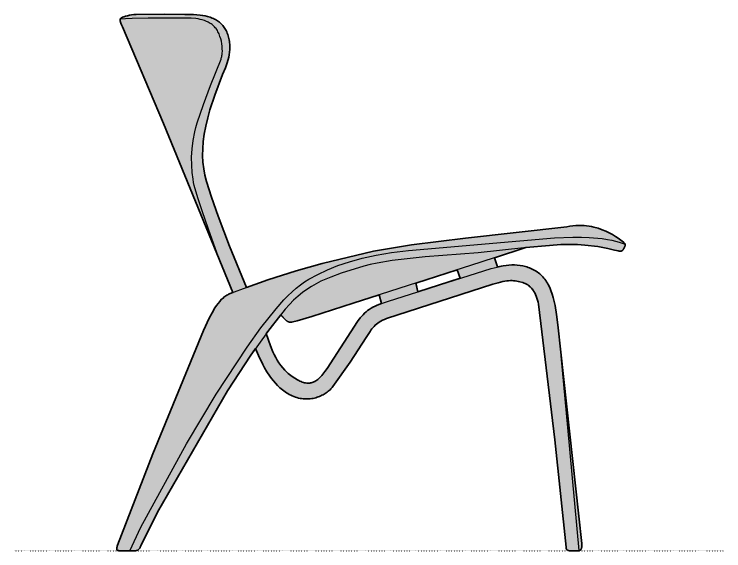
# Model space of a CAD drawing. Header units: millimetres. Extents: x 0 to 2157, y -1317 to 662.
# Drawn here: x 1283 to 2157, y 0 to 662 of the extents above; entities that cross this region are included whole.
import ezdxf

# ---------------------------------------------------------------- set-up
doc = ezdxf.new("R2010")
doc.units = ezdxf.units.MM
doc.linetypes.add('Dots', pattern=[1, 0, -1])
doc.layers.add('Blocks', color=7, linetype='Continuous')
doc.layers.add('Blocks$Fill', color=7, linetype='Continuous', true_color=0xffffff)
for name, color, linetype, lineweight, true_color in [('Blocks$Inner', 7, 'Continuous', 25, 0x007f00), ('Blocks$Outline', 7, 'Continuous', 35, 0xff3f3f), ('Groud', 7, 'Dots', 25, 0x243775)]:
    doc.layers.add(name, color=color, linetype=linetype, lineweight=lineweight, true_color=true_color)

# ---------------------------------------------------------------- blocks, each defined once
blk = doc.blocks.new('PK0 A Side')
at = {"layer": 'Blocks$Fill', "extrusion": (8.73914e-08, 8.75166e-08, -1)}
h = blk.add_hatch(color=256, dxfattribs=at)
h.paths.add_polyline_path([(508.6, 318.61), (644.89, 646.34), (646, 648.77), (646.83, 650.81), (647.15, 651.71), (647.39, 652.52), (647.57, 653.26), (647.63, 653.6), (647.67, 653.93), (647.7, 654.24), (647.71, 654.53), (647.7, 654.81), (647.69, 654.94), (647.67, 655.07), (647.65, 655.2), (647.62, 655.32), (647.59, 655.44), (647.56, 655.56), (647.52, 655.67), (647.48, 655.78), (647.43, 655.89), (647.38, 655.99), (647.32, 656.09), (647.26, 656.19), (647.19, 656.28), (647.12, 656.38), (647.04, 656.47), (646.96, 656.55), (646.88, 656.64), (646.79, 656.72), (646.69, 656.8), (646.6, 656.88), (646.38, 657.03), (646.15, 657.17), (645.9, 657.3), (644.64, 657.88), (642.96, 658.53), (640.95, 659.22), (638.65, 659.89), (636.15, 660.5), (633.51, 660.99), (630.8, 661.33), (629.44, 661.42), (628.09, 661.45), (567.87, 661.57), (557.31, 661.22), (549.22, 660.63), (546, 660.2), (542.87, 659.63), (539.83, 658.9), (536.91, 658.02), (534.1, 656.97), (532.75, 656.38), (531.42, 655.74), (530.13, 655.06), (528.88, 654.33), (527.66, 653.55), (526.48, 652.72), (525.34, 651.84), (524.23, 650.91), (523.17, 649.92), (522.15, 648.88), (521.17, 647.79), (520.24, 646.64), (519.35, 645.43), (518.51, 644.16), (517.71, 642.83), (516.97, 641.44), (516.27, 639.99), (515.63, 638.48), (515.04, 636.9), (514.5, 635.25), (514.01, 633.54), (513.58, 631.76), (513.22, 629.96), (512.92, 628.19), (512.7, 626.43), (512.54, 624.7), (512.4, 621.32), (512.48, 618.04), (512.75, 614.86), (513.2, 611.78), (513.79, 608.81), (514.49, 605.95), (516.16, 600.57), (517.99, 595.66), (530.91, 561.94), (536.96, 543.66), (539.75, 533.81), (542.16, 523.75), (544.02, 513.94), (545.25, 504.64), (545.9, 495.79), (545.99, 487.3), (545.55, 479.11), (544.6, 471.13), (543.18, 463.29), (541.32, 455.52), (535.22, 436.05), (526.83, 412.5), (512.86, 375.69), (492.11, 324.87), (430.89, 345.36), (398.63, 354.48), (335.42, 369.47), (288.62, 377.35), (222.21, 385.43), (97.17, 399.63), (93.41, 400.32), (89.75, 400.81), (86.17, 401.12), (82.69, 401.25), (79.31, 401.23), (76.02, 401.05), (72.83, 400.75), (69.75, 400.32), (66.77, 399.79), (63.91, 399.16), (58.5, 397.66), (53.56, 395.95), (49.1, 394.11), (44.97, 392.12), (41.04, 389.96), (37.41, 387.73), (34.15, 385.56), (29.07, 381.8), (27.41, 380.43), (26.84, 379.93), (26.45, 379.56), (26.17, 379.28), (25.92, 379), (25.81, 378.87), (25.71, 378.73), (25.62, 378.6), (25.53, 378.46), (25.46, 378.32), (25.39, 378.18), (25.34, 378.04), (25.32, 377.97), (25.29, 377.89), (25.27, 377.82), (25.26, 377.74), (25.23, 377.58), (25.22, 377.42), (25.22, 377.25), (25.22, 377.07), (25.24, 376.88), (25.27, 376.68), (25.32, 376.48), (25.37, 376.26), (25.44, 376.03), (25.61, 375.53), (25.83, 374.98), (26.1, 374.37), (26.82, 372.93), (27.23, 372.19), (27.43, 371.85), (27.64, 371.55), (27.85, 371.26), (28.06, 371), (28.28, 370.76), (28.5, 370.54), (28.62, 370.44), (28.73, 370.35), (28.85, 370.26), (28.97, 370.18), (29.09, 370.1), (29.22, 370.03), (29.35, 369.96), (29.48, 369.9), (29.61, 369.84), (29.75, 369.78), (29.89, 369.74), (30.03, 369.69), (30.18, 369.66), (30.33, 369.62), (30.64, 369.57), (30.96, 369.54), (31.31, 369.52), (31.67, 369.52), (32.06, 369.54), (32.89, 369.62), (33.81, 369.77), (35.97, 370.24), (38.6, 370.91), (46.79, 372.85), (59.21, 375.16), (75.04, 377.09), (83.99, 377.68), (93.48, 377.9), (104.75, 377.55), (118.51, 376.62), (147.77, 373.86), (186.55, 361.18), (182.52, 350.04), (175.73, 351.37), (172.15, 351.89), (168.61, 352.25), (165.11, 352.45), (161.64, 352.48), (158.22, 352.31), (154.82, 351.94), (151.47, 351.36), (148.14, 350.54), (146.48, 350.05), (144.84, 349.49), (143.2, 348.87), (141.57, 348.18), (139.94, 347.43), (138.32, 346.6), (136.71, 345.71), (135.1, 344.74), (133.53, 343.71), (132.02, 342.63), (130.57, 341.48), (129.19, 340.27), (127.87, 339.01), (126.61, 337.68), (125.4, 336.29), (124.24, 334.83), (123.14, 333.31), (122.09, 331.73), (121.09, 330.08), (120.14, 328.37), (118.37, 324.74), (116.77, 320.83), (115.33, 316.64), (114.02, 312.16), (112.85, 307.38), (111.79, 302.3), (109.94, 291.21), (108.39, 278.82), (78.76, 7.98), (78.68, 7), (78.67, 6.07), (78.69, 5.63), (78.72, 5.21), (78.77, 4.8), (78.83, 4.4), (78.91, 4.02), (78.99, 3.66), (79.09, 3.31), (79.21, 2.98), (79.33, 2.67), (79.47, 2.37), (79.62, 2.09), (79.78, 1.83), (79.95, 1.58), (80.13, 1.35), (80.32, 1.14), (80.41, 1.04), (80.51, 0.94), (80.62, 0.85), (80.72, 0.77), (80.83, 0.69), (80.94, 0.61), (81.05, 0.54), (81.17, 0.47), (81.28, 0.4), (81.4, 0.34), (81.52, 0.29), (81.64, 0.24), (81.76, 0.2), (81.89, 0.15), (82.01, 0.12), (82.14, 0.09), (82.27, 0.06), (82.4, 0.04), (82.54, 0.02), (82.67, 0.01), (82.81, 0), (82.95, 0), (92.52, 0), (93.34, 0.02), (94.09, 0.08), (94.43, 0.13), (94.76, 0.19), (95.07, 0.25), (95.36, 0.33), (95.63, 0.42), (95.89, 0.51), (96.13, 0.61), (96.35, 0.73), (96.56, 0.85), (96.76, 0.98), (96.94, 1.12), (97.1, 1.27), (97.26, 1.42), (97.33, 1.5), (97.4, 1.58), (97.52, 1.75), (97.64, 1.93), (97.74, 2.12), (97.83, 2.31), (97.91, 2.51), (97.99, 2.72), (98.05, 2.93), (98.1, 3.15), (98.14, 3.38), (98.17, 3.61), (98.22, 4.1), (98.23, 4.6), (112.06, 136.83), (132.15, 304.04), (132.68, 306.71), (133.3, 309.23), (134.02, 311.63), (134.83, 313.89), (135.74, 316.02), (136.73, 318.01), (137.81, 319.88), (138.39, 320.76), (138.99, 321.61), (139.61, 322.43), (140.25, 323.21), (140.91, 323.96), (141.6, 324.68), (142.31, 325.36), (143.03, 326.02), (143.78, 326.64), (144.56, 327.22), (145.35, 327.78), (146.16, 328.3), (147, 328.79), (147.86, 329.24), (148.73, 329.67), (149.63, 330.06), (150.55, 330.42), (151.49, 330.75), (155.22, 331.85), (157.07, 332.29), (158.93, 332.66), (160.81, 332.93), (162.74, 333.11), (164.73, 333.2), (166.8, 333.18), (168.96, 333.06), (171.24, 332.82), (173.66, 332.47), (176.22, 331.99), (181.87, 330.63), (188.32, 328.72), (319.44, 286.53), (321.95, 285.41), (324.26, 284.28), (326.38, 283.11), (328.32, 281.91), (330.11, 280.67), (331.76, 279.39), (333.3, 278.06), (334.72, 276.67), (336.06, 275.23), (337.33, 273.71), (338.55, 272.13), (339.74, 270.47), (344.48, 262.95), (364.23, 232.68), (385.36, 202.54), (386.18, 201.53), (387.07, 200.53), (388.02, 199.54), (389.03, 198.56), (390.09, 197.61), (391.2, 196.68), (392.38, 195.77), (393.6, 194.89), (394.87, 194.05), (396.19, 193.23), (397.55, 192.46), (398.96, 191.73), (400.41, 191.04), (401.9, 190.39), (403.43, 189.8), (404.99, 189.26), (406.59, 188.77), (408.23, 188.35), (409.9, 187.98), (411.59, 187.68), (413.31, 187.45), (415.06, 187.28), (416.84, 187.19), (418.64, 187.18), (420.45, 187.25), (422.29, 187.4), (424.14, 187.63), (426.01, 187.96), (427.9, 188.37), (429.79, 188.88), (431.69, 189.49), (433.61, 190.2), (435.5, 191), (437.36, 191.88), (439.17, 192.83), (440.94, 193.86), (442.67, 194.94), (444.36, 196.09), (447.6, 198.53), (450.66, 201.15), (453.55, 203.9), (456.25, 206.74), (458.77, 209.63), (461.1, 212.52), (463.24, 215.39), (466.94, 220.86), (469.84, 225.71), (471.92, 229.61), (477.22, 240.83), (480.88, 249.49), (486.74, 241.3), (515.38, 197.37), (601.55, 47.64), (622.17, 6.2), (622.48, 5.4), (622.81, 4.67), (623.15, 3.98), (623.51, 3.36), (623.88, 2.79), (624.07, 2.53), (624.27, 2.28), (624.48, 2.04), (624.69, 1.82), (624.91, 1.61), (625.14, 1.42), (625.37, 1.23), (625.61, 1.06), (625.86, 0.9), (626.11, 0.76), (626.37, 0.62), (626.65, 0.5), (626.93, 0.4), (627.22, 0.3), (627.52, 0.21), (627.83, 0.14), (628.14, 0.08), (628.47, 0.03), (628.81, -0.01), (629.17, -0.04), (629.9, -0.06), (648.32, 0.12), (648.89, 0.13), (649.42, 0.16), (649.67, 0.18), (649.91, 0.22), (650.13, 0.26), (650.35, 0.31), (650.55, 0.37), (650.65, 0.4), (650.74, 0.44), (650.83, 0.48), (650.92, 0.53), (651, 0.58), (651.08, 0.63), (651.16, 0.68), (651.23, 0.74), (651.3, 0.81), (651.37, 0.87), (651.43, 0.94), (651.48, 1.02), (651.54, 1.1), (651.59, 1.18), (651.63, 1.27), (651.67, 1.36), (651.71, 1.46), (651.74, 1.57), (651.77, 1.67), (651.8, 1.79), (651.82, 1.91), (651.83, 2.03), (651.84, 2.16), (651.85, 2.29), (651.85, 2.58), (651.83, 2.89), (651.79, 3.23), (651.73, 3.59), (651.65, 3.98), (651.43, 4.85), (651.11, 5.83), (650.71, 6.94), (607.45, 119.65), (545.03, 271.77), (537.97, 286.71), (534.43, 293.45), (530.79, 299.58), (528.91, 302.39), (526.98, 305.02), (525, 307.46), (522.95, 309.69), (521.89, 310.72), (520.82, 311.7), (519.73, 312.63), (518.61, 313.49), (517.48, 314.3), (516.31, 315.04), (515.13, 315.72), (513.92, 316.34)], flags=0)
h.paths.add_polyline_path([(228.46, 336.01), (232.5, 346.39), (283.17, 330.23), (280.85, 319.38)], flags=0)
h.paths.add_polyline_path([(328.53, 315.75), (429.45, 283.68), (434.81, 282.24), (436.37, 281.86), (436.85, 281.76), (437.01, 281.74), (437.07, 281.73), (437.76, 281.75), (438.1, 281.78), (438.45, 281.82), (438.81, 281.87), (439.17, 281.95), (439.55, 282.05), (439.92, 282.17), (440.31, 282.31), (440.69, 282.47), (441.08, 282.67), (441.47, 282.89), (441.85, 283.15), (442.24, 283.44), (442.63, 283.76), (443.01, 284.12), (449.81, 290.92), (465.76, 270.62), (467.76, 267.82), (462.39, 252.83), (459.36, 245.52), (457.71, 241.97), (455.94, 238.49), (454.04, 235.1), (451.99, 231.82), (449.77, 228.64), (447.37, 225.6), (444.78, 222.69), (441.97, 219.92), (440.48, 218.6), (438.92, 217.32), (437.31, 216.07), (435.64, 214.88), (432.3, 212.69), (429.13, 210.83), (427.6, 210.02), (426.1, 209.3), (424.64, 208.67), (423.21, 208.12), (421.8, 207.66), (420.42, 207.3), (419.07, 207.02), (417.74, 206.84), (417.08, 206.79), (416.42, 206.76), (415.78, 206.75), (415.13, 206.77), (414.49, 206.81), (413.85, 206.87), (413.22, 206.96), (412.59, 207.08), (411.96, 207.22), (411.34, 207.38), (410.72, 207.57), (410.1, 207.79), (409.48, 208.03), (408.87, 208.3), (408.26, 208.59), (407.65, 208.91), (406.43, 209.63), (405.21, 210.45), (403.99, 211.38), (402.77, 212.42), (401.55, 213.57), (400.32, 214.84), (399.09, 216.21), (397.84, 217.7), (395.31, 221.03), (392.73, 224.83), (355.16, 282.66), (351.71, 287.22), (350.01, 289.26), (348.28, 291.16), (346.5, 292.93), (344.66, 294.59), (342.72, 296.15), (340.66, 297.62), (338.47, 299.02), (336.1, 300.36), (333.54, 301.65), (330.77, 302.91), (325.54, 304.97)], flags=0)
at = {"layer": 'Blocks$Inner', "linetype": 'ByBlock', "lineweight": -2, "extrusion": (1.75614e-08, -4.85322e-08, 1)}
blk.add_lwpolyline([(-186.55, 361.18), (-182.52, 350.04)], dxfattribs=at)
at = {"layer": 'Blocks$Inner', "linetype": 'ByBlock', "lineweight": -2, "extrusion": (1.77437e-08, -4.55949e-08, 1)}
blk.add_lwpolyline([(-232.56, 346.57), (-228.46, 336.01)], dxfattribs=at)
at = {"layer": 'Blocks$Inner', "linetype": 'ByBlock', "lineweight": -2, "extrusion": (1.39683e-08, -6.54395e-08, 1)}
blk.add_lwpolyline([(-283.27, 330.71), (-280.85, 319.38)], dxfattribs=at)
at = {"layer": 'Blocks$Inner', "linetype": 'ByBlock', "lineweight": -2, "extrusion": (1.63705e-08, -5.90134e-08, 1)}
blk.add_lwpolyline([(-328.66, 316.23), (-325.54, 304.97)], dxfattribs=at)
at = {"layer": 'Blocks$Inner', "linetype": 'ByBlock', "lineweight": -2, "extrusion": (-3.82385e-09, -7.9595e-08, 1)}
blk.add_lwpolyline([(-81.84, 0.17), (-95.85, 152.12), (-104.2, 240.51)], dxfattribs=at)
at = {"layer": 'Blocks$Inner', "linetype": 'ByBlock', "lineweight": -2}
for points in [[(-508.6, 318.61, 0), (-594.05, 527.01, 0), (-644.89, 646.34, 0), (-646, 648.77, 0), (-646.83, 650.81, 0), (-647.15, 651.71, 0), (-647.39, 652.52, 0), (-647.57, 653.26, 0), (-647.63, 653.6, 0), (-647.67, 653.93, 0), (-647.7, 654.24, 0), (-647.71, 654.53, 0), (-647.7, 654.81, 0), (-647.69, 654.94, 0), (-647.67, 655.07, 0), (-647.65, 655.2, 0), (-647.62, 655.32, 0), (-647.59, 655.44, 0), (-647.56, 655.56, 0), (-647.52, 655.67, 0), (-647.48, 655.78, 0), (-647.43, 655.89, 0), (-647.38, 655.99, 0), (-647.32, 656.09, 0), (-647.26, 656.19, 0), (-647.19, 656.28, 0), (-647.12, 656.38, 0), (-647.04, 656.47, 0), (-646.96, 656.55, 0), (-646.88, 656.64, 0), (-646.79, 656.72, 0), (-646.69, 656.8, 0), (-646.6, 656.88, 0), (-646.38, 657.03, 0), (-646.15, 657.17, 0), (-645.9, 657.3, 0), (-644.64, 657.88, 0), (-642.96, 658.53, 0), (-640.95, 659.22, 0), (-638.65, 659.89, 0), (-636.15, 660.5, 0), (-633.51, 660.99, 0), (-630.8, 661.33, 0), (-629.44, 661.42, 0), (-628.09, 661.45, 0), (-592.49, 661.76, 0), (-567.87, 661.57, 0), (-557.31, 661.22, 0), (-549.22, 660.63, 0), (-546, 660.2, 0), (-542.87, 659.63, 0), (-539.83, 658.9, 0), (-536.91, 658.02, 0), (-534.1, 656.97, 0), (-532.75, 656.38, 0), (-531.42, 655.74, 0), (-530.13, 655.06, 0), (-528.88, 654.33, 0), (-527.66, 653.55, 0), (-526.48, 652.72, 0), (-525.34, 651.84, 0), (-524.23, 650.91, 0), (-523.17, 649.92, 0), (-522.15, 648.88, 0), (-521.17, 647.79, 0), (-520.24, 646.64, 0), (-519.35, 645.43, 0), (-518.51, 644.16, 0), (-517.71, 642.83, 0), (-516.97, 641.44, 0), (-516.27, 639.99, 0), (-515.63, 638.48, 0), (-515.04, 636.9, 0), (-514.5, 635.25, 0), (-514.01, 633.54, 0), (-513.58, 631.76, 0), (-513.22, 629.96, 0), (-512.92, 628.19, 0), (-512.7, 626.43, 0), (-512.54, 624.7, 0), (-512.4, 621.32, 0), (-512.48, 618.04, 0), (-512.75, 614.86, 0), (-513.2, 611.78, 0), (-513.79, 608.81, 0), (-514.49, 605.95, 0), (-516.16, 600.57, 0), (-517.99, 595.66, 0), (-521.31, 587.29, 0), (-530.91, 561.94, 0), (-536.96, 543.66, 0), (-539.75, 533.81, 0), (-542.16, 523.75, 0), (-544.02, 513.94, 0), (-545.25, 504.64, 0), (-545.9, 495.79, 0), (-545.99, 487.3, 0), (-545.55, 479.11, 0), (-544.6, 471.13, 0), (-543.18, 463.29, 0), (-541.32, 455.52, 0), (-535.22, 436.05, 0), (-526.83, 412.5, 0), (-512.86, 375.69, 0), (-492.11, 324.87, 0)], [(-526.52, 362.28, 0), (-538.6, 396.63, 0), (-546.75, 419.19, 0), (-551.97, 435.17, 0), (-556.29, 450.59, 0), (-557.1, 454.27, 0), (-557.81, 458.17, 0), (-558.9, 466.58, 0), (-559.49, 475.71, 0), (-559.51, 485.42, 0), (-558.92, 495.59, 0), (-557.64, 506.09, 0), (-555.62, 516.79, 0), (-554.31, 522.18, 0), (-552.8, 527.57, 0), (-545.11, 550.53, 0), (-536.34, 573.82, 0), (-523.34, 606.39, 0), (-522.98, 607.42, 0), (-522.67, 608.51, 0), (-522.39, 609.66, 0), (-522.17, 610.88, 0), (-521.98, 612.15, 0), (-521.84, 613.48, 0), (-521.7, 616.25, 0), (-521.73, 619.17, 0), (-521.95, 622.19, 0), (-522.34, 625.26, 0), (-522.93, 628.36, 0), (-523.69, 631.43, 0), (-524.65, 634.44, 0), (-525.19, 635.91, 0), (-525.79, 637.35, 0), (-526.43, 638.75, 0), (-527.12, 640.11, 0), (-527.86, 641.43, 0), (-528.65, 642.69, 0), (-529.48, 643.9, 0), (-530.37, 645.05, 0), (-531.3, 646.13, 0), (-532.28, 647.15, 0), (-533.31, 648.08, 0), (-533.85, 648.52, 0), (-534.39, 648.93, 0), (-535.51, 649.72, 0), (-536.64, 650.45, 0), (-537.8, 651.13, 0), (-538.97, 651.77, 0), (-540.16, 652.35, 0), (-541.37, 652.9, 0), (-543.85, 653.85, 0), (-546.38, 654.65, 0), (-548.98, 655.3, 0), (-551.64, 655.82, 0), (-554.35, 656.23, 0), (-559.92, 656.75, 0), (-565.65, 656.99, 0), (-577.49, 657.03, 0), (-613.1, 656.94, 0), (-632.75, 656.53, 0), (-641.04, 656.13, 0), (-647.55, 655.59, 0)], [(-635.8, -0.01, 0), (-621.99, 29.04, 0), (-565.83, 131.99, 0), (-529.23, 193.09, 0), (-491.26, 251.15, 0), (-474.09, 275.02, 0), (-455.56, 298.58, 0), (-445.83, 309.47, 0), (-440.86, 314.57, 0), (-435.82, 319.37, 0), (-430.71, 323.85, 0), (-425.54, 327.97, 0), (-420.31, 331.68, 0), (-415.02, 334.95, 0), (-404.01, 340.88, 0), (-392.13, 346.47, 0), (-379.19, 351.67, 0), (-365.02, 356.46, 0), (-349.44, 360.78, 0), (-332.26, 364.59, 0), (-313.3, 367.85, 0), (-292.37, 370.51, 0), (-154.99, 382.31, 0), (-112.47, 385.86, 0), (-89.91, 386.72, 0), (-79.31, 386.72, 0), (-69.54, 386.37, 0), (-53.6, 384.94, 0), (-47.29, 384, 0), (-41.85, 382.95, 0), (-37.12, 381.82, 0), (-32.91, 380.61, 0), (-25.36, 378.08, 0)], [(-147.67, 373.89, 0), (-203.06, 355.79, 0), (-360.69, 305.49, 0), (-411.54, 288.91, 0), (-429.45, 283.68, 0), (-434.81, 282.24, 0), (-436.37, 281.86, 0), (-436.85, 281.76, 0), (-437.01, 281.74, 0), (-437.07, 281.73, 0)], [(-467.78, 267.89, 0), (-462.39, 252.83, 0), (-459.36, 245.52, 0), (-457.71, 241.97, 0), (-455.94, 238.49, 0), (-454.04, 235.1, 0), (-451.99, 231.82, 0), (-449.77, 228.64, 0), (-447.37, 225.6, 0), (-444.78, 222.69, 0), (-441.97, 219.92, 0), (-440.48, 218.6, 0), (-438.92, 217.32, 0), (-437.31, 216.07, 0), (-435.64, 214.88, 0), (-432.3, 212.69, 0), (-429.13, 210.83, 0), (-427.6, 210.02, 0), (-426.1, 209.3, 0), (-424.64, 208.67, 0), (-423.21, 208.12, 0), (-421.8, 207.66, 0), (-420.42, 207.3, 0), (-419.07, 207.02, 0), (-417.74, 206.84, 0), (-417.08, 206.79, 0), (-416.42, 206.76, 0), (-415.78, 206.75, 0), (-415.13, 206.77, 0), (-414.49, 206.81, 0), (-413.85, 206.87, 0), (-413.22, 206.96, 0), (-412.59, 207.08, 0), (-411.96, 207.22, 0), (-411.34, 207.38, 0), (-410.72, 207.57, 0), (-410.1, 207.79, 0), (-409.48, 208.03, 0), (-408.87, 208.3, 0), (-408.26, 208.59, 0), (-407.65, 208.91, 0), (-406.43, 209.63, 0), (-405.21, 210.45, 0), (-403.99, 211.38, 0), (-402.77, 212.42, 0), (-401.55, 213.57, 0), (-400.32, 214.84, 0), (-399.09, 216.21, 0), (-397.84, 217.7, 0), (-395.31, 221.03, 0), (-392.73, 224.83, 0), (-355.16, 282.66, 0), (-351.71, 287.22, 0), (-350.01, 289.26, 0), (-348.28, 291.16, 0), (-346.5, 292.93, 0), (-344.66, 294.59, 0), (-342.72, 296.15, 0), (-340.66, 297.62, 0), (-338.47, 299.02, 0), (-336.1, 300.36, 0), (-333.54, 301.65, 0), (-330.77, 302.91, 0), (-324.49, 305.39, 0), (-317.05, 307.89, 0), (-190.53, 348.05, 0), (-183.04, 349.94, 0), (-175.73, 351.37, 0), (-172.15, 351.89, 0), (-168.61, 352.25, 0), (-165.11, 352.45, 0), (-161.64, 352.48, 0), (-158.22, 352.31, 0), (-154.82, 351.94, 0), (-151.47, 351.36, 0), (-148.14, 350.54, 0), (-146.48, 350.05, 0), (-144.84, 349.49, 0), (-143.2, 348.87, 0), (-141.57, 348.18, 0), (-139.94, 347.43, 0), (-138.32, 346.6, 0), (-136.71, 345.71, 0), (-135.1, 344.74, 0), (-133.53, 343.71, 0), (-132.02, 342.63, 0), (-130.57, 341.48, 0), (-129.19, 340.27, 0), (-127.87, 339.01, 0), (-126.61, 337.68, 0), (-125.4, 336.29, 0), (-124.24, 334.83, 0), (-123.14, 333.31, 0), (-122.09, 331.73, 0), (-121.09, 330.08, 0), (-120.14, 328.37, 0), (-118.37, 324.74, 0), (-116.77, 320.83, 0), (-115.33, 316.64, 0), (-114.02, 312.16, 0), (-112.85, 307.38, 0), (-111.79, 302.3, 0), (-109.94, 291.21, 0), (-108.39, 278.82, 0), (-78.89, 9.02, 0), (-78.76, 7.98, 0), (-78.68, 7, 0), (-78.67, 6.07, 0), (-78.69, 5.63, 0), (-78.72, 5.21, 0), (-78.77, 4.8, 0), (-78.83, 4.4, 0), (-78.91, 4.02, 0), (-78.99, 3.66, 0), (-79.09, 3.31, 0), (-79.21, 2.98, 0), (-79.33, 2.67, 0), (-79.47, 2.37, 0), (-79.62, 2.09, 0), (-79.78, 1.83, 0), (-79.95, 1.58, 0), (-80.13, 1.35, 0), (-80.32, 1.14, 0), (-80.41, 1.04, 0), (-80.51, 0.94, 0), (-80.62, 0.85, 0), (-80.72, 0.77, 0), (-80.83, 0.69, 0), (-80.94, 0.61, 0), (-81.05, 0.54, 0), (-81.17, 0.47, 0), (-81.28, 0.4, 0), (-81.4, 0.34, 0), (-81.52, 0.29, 0), (-81.64, 0.24, 0), (-81.76, 0.2, 0), (-81.89, 0.15, 0), (-82.01, 0.12, 0), (-82.14, 0.09, 0), (-82.27, 0.06, 0), (-82.4, 0.04, 0), (-82.54, 0.02, 0), (-82.67, 0.01, 0), (-82.81, 0, 0), (-82.95, 0, 0), (-92.52, 0, 0), (-93.34, 0.02, 0), (-94.09, 0.08, 0), (-94.43, 0.13, 0), (-94.76, 0.19, 0), (-95.07, 0.25, 0), (-95.36, 0.33, 0), (-95.63, 0.42, 0), (-95.89, 0.51, 0), (-96.13, 0.61, 0), (-96.35, 0.73, 0), (-96.56, 0.85, 0), (-96.76, 0.98, 0), (-96.94, 1.12, 0), (-97.1, 1.27, 0), (-97.26, 1.42, 0), (-97.33, 1.5, 0), (-97.4, 1.58, 0), (-97.52, 1.75, 0), (-97.64, 1.93, 0), (-97.74, 2.12, 0), (-97.83, 2.31, 0), (-97.91, 2.51, 0), (-97.99, 2.72, 0), (-98.05, 2.93, 0), (-98.1, 3.15, 0), (-98.14, 3.38, 0), (-98.17, 3.61, 0), (-98.22, 4.1, 0), (-98.23, 4.6, 0), (-112.06, 136.83, 0), (-132.15, 304.04, 0), (-132.68, 306.71, 0), (-133.3, 309.23, 0), (-134.02, 311.63, 0), (-134.83, 313.89, 0), (-135.74, 316.02, 0), (-136.73, 318.01, 0), (-137.81, 319.88, 0), (-138.39, 320.76, 0), (-138.99, 321.61, 0), (-139.61, 322.43, 0), (-140.25, 323.21, 0), (-140.91, 323.96, 0), (-141.6, 324.68, 0), (-142.31, 325.36, 0), (-143.03, 326.02, 0), (-143.78, 326.64, 0), (-144.56, 327.22, 0), (-145.35, 327.78, 0), (-146.16, 328.3, 0), (-147, 328.79, 0), (-147.86, 329.24, 0), (-148.73, 329.67, 0), (-149.63, 330.06, 0), (-150.55, 330.42, 0), (-151.49, 330.75, 0), (-155.22, 331.85, 0), (-157.07, 332.29, 0), (-158.93, 332.66, 0), (-160.81, 332.93, 0), (-162.74, 333.11, 0), (-164.73, 333.2, 0), (-166.8, 333.18, 0), (-168.96, 333.06, 0), (-171.24, 332.82, 0), (-173.66, 332.47, 0), (-176.22, 331.99, 0), (-181.87, 330.63, 0), (-188.32, 328.72, 0), (-319.44, 286.53, 0), (-321.95, 285.41, 0), (-324.26, 284.28, 0), (-326.38, 283.11, 0), (-328.32, 281.91, 0), (-330.11, 280.67, 0), (-331.76, 279.39, 0), (-333.3, 278.06, 0), (-334.72, 276.67, 0), (-336.06, 275.23, 0), (-337.33, 273.71, 0), (-338.55, 272.13, 0), (-339.74, 270.47, 0), (-344.48, 262.95, 0), (-364.23, 232.68, 0), (-385.36, 202.54, 0), (-386.18, 201.53, 0), (-387.07, 200.53, 0), (-388.02, 199.54, 0), (-389.03, 198.56, 0), (-390.09, 197.61, 0), (-391.2, 196.68, 0), (-392.38, 195.77, 0), (-393.6, 194.89, 0), (-394.87, 194.05, 0), (-396.19, 193.23, 0), (-397.55, 192.46, 0), (-398.96, 191.73, 0), (-400.41, 191.04, 0), (-401.9, 190.39, 0), (-403.43, 189.8, 0), (-404.99, 189.26, 0), (-406.59, 188.77, 0), (-408.23, 188.35, 0), (-409.9, 187.98, 0), (-411.59, 187.68, 0), (-413.31, 187.45, 0), (-415.06, 187.28, 0), (-416.84, 187.19, 0), (-418.64, 187.18, 0), (-420.45, 187.25, 0), (-422.29, 187.4, 0), (-424.14, 187.63, 0), (-426.01, 187.96, 0), (-427.9, 188.37, 0), (-429.79, 188.88, 0), (-431.69, 189.49, 0), (-433.61, 190.2, 0), (-435.5, 191, 0), (-437.36, 191.88, 0), (-439.17, 192.83, 0), (-440.94, 193.86, 0), (-442.67, 194.94, 0), (-444.36, 196.09, 0), (-447.6, 198.53, 0), (-450.66, 201.15, 0), (-453.55, 203.9, 0), (-456.25, 206.74, 0), (-458.77, 209.63, 0), (-461.1, 212.52, 0), (-463.24, 215.39, 0), (-466.94, 220.86, 0), (-469.84, 225.71, 0), (-471.92, 229.61, 0), (-477.22, 240.83, 0), (-480.94, 249.62, 0)], [(-437.07, 281.73, 0), (-437.76, 281.75, 0), (-438.1, 281.78, 0), (-438.45, 281.82, 0), (-438.81, 281.87, 0), (-439.17, 281.95, 0), (-439.55, 282.05, 0), (-439.92, 282.17, 0), (-440.31, 282.31, 0), (-440.69, 282.47, 0), (-441.08, 282.67, 0), (-441.47, 282.89, 0), (-441.85, 283.15, 0), (-442.24, 283.44, 0), (-442.63, 283.76, 0), (-443.01, 284.12, 0), (-449.96, 291.07, 0)]]:
    blk.add_polyline3d(points, dxfattribs=at)
blk.add_polyline3d([(-622.48, 5.4, 0), (-622.81, 4.67, 0), (-623.15, 3.98, 0), (-623.51, 3.36, 0), (-623.88, 2.79, 0), (-624.07, 2.53, 0), (-624.27, 2.28, 0), (-624.48, 2.04, 0), (-624.69, 1.82, 0), (-624.91, 1.61, 0), (-625.14, 1.42, 0), (-625.37, 1.23, 0), (-625.61, 1.06, 0), (-625.86, 0.9, 0), (-626.11, 0.76, 0), (-626.37, 0.62, 0), (-626.65, 0.5, 0), (-626.93, 0.4, 0), (-627.22, 0.3, 0), (-627.52, 0.21, 0), (-627.83, 0.14, 0), (-628.14, 0.08, 0), (-628.47, 0.03, 0), (-628.81, -0.01, 0), (-629.17, -0.04, 0), (-629.9, -0.06, 0), (-648.32, 0.12, 0), (-648.89, 0.13, 0), (-649.42, 0.16, 0), (-649.67, 0.18, 0), (-649.91, 0.22, 0), (-650.13, 0.26, 0), (-650.35, 0.31, 0), (-650.55, 0.37, 0), (-650.65, 0.4, 0), (-650.74, 0.44, 0), (-650.83, 0.48, 0), (-650.92, 0.53, 0), (-651, 0.58, 0), (-651.08, 0.63, 0), (-651.16, 0.68, 0), (-651.23, 0.74, 0), (-651.3, 0.81, 0), (-651.37, 0.87, 0), (-651.43, 0.94, 0), (-651.48, 1.02, 0), (-651.54, 1.1, 0), (-651.59, 1.18, 0), (-651.63, 1.27, 0), (-651.67, 1.36, 0), (-651.71, 1.46, 0), (-651.74, 1.57, 0), (-651.77, 1.67, 0), (-651.8, 1.79, 0), (-651.82, 1.91, 0), (-651.83, 2.03, 0), (-651.84, 2.16, 0), (-651.85, 2.29, 0), (-651.85, 2.58, 0), (-651.83, 2.89, 0), (-651.79, 3.23, 0), (-651.73, 3.59, 0), (-651.65, 3.98, 0), (-651.43, 4.85, 0), (-651.11, 5.83, 0), (-650.71, 6.94, 0), (-607.45, 119.65, 0), (-545.03, 271.77, 0), (-537.97, 286.71, 0), (-534.43, 293.45, 0), (-530.79, 299.58, 0), (-528.91, 302.39, 0), (-526.98, 305.02, 0), (-525, 307.46, 0), (-522.95, 309.69, 0), (-521.89, 310.72, 0), (-520.82, 311.7, 0), (-519.73, 312.63, 0), (-518.61, 313.49, 0), (-517.48, 314.3, 0), (-516.31, 315.04, 0), (-515.13, 315.72, 0), (-513.92, 316.34, 0), (-506.77, 319.39, 0), (-495.75, 323.6, 0), (-465.67, 334.16, 0), (-430.89, 345.36, 0), (-398.63, 354.48, 0), (-335.42, 369.47, 0), (-288.62, 377.35, 0), (-222.21, 385.43, 0), (-97.17, 399.63, 0), (-93.41, 400.32, 0), (-89.75, 400.81, 0), (-86.17, 401.12, 0), (-82.69, 401.25, 0), (-79.31, 401.23, 0), (-76.02, 401.05, 0), (-72.83, 400.75, 0), (-69.75, 400.32, 0), (-66.77, 399.79, 0), (-63.91, 399.16, 0), (-58.5, 397.66, 0), (-53.56, 395.95, 0), (-49.1, 394.11, 0), (-44.97, 392.12, 0), (-41.04, 389.96, 0), (-37.41, 387.73, 0), (-34.15, 385.56, 0), (-29.07, 381.8, 0), (-27.41, 380.43, 0), (-26.84, 379.93, 0), (-26.45, 379.56, 0), (-26.17, 379.28, 0), (-25.92, 379, 0), (-25.81, 378.87, 0), (-25.71, 378.73, 0), (-25.62, 378.6, 0), (-25.53, 378.46, 0), (-25.46, 378.32, 0), (-25.39, 378.18, 0), (-25.34, 378.04, 0), (-25.32, 377.97, 0), (-25.29, 377.89, 0), (-25.27, 377.82, 0), (-25.26, 377.74, 0), (-25.23, 377.58, 0), (-25.22, 377.42, 0), (-25.22, 377.25, 0), (-25.22, 377.07, 0), (-25.24, 376.88, 0), (-25.27, 376.68, 0), (-25.32, 376.48, 0), (-25.37, 376.26, 0), (-25.44, 376.03, 0), (-25.61, 375.53, 0), (-25.83, 374.98, 0), (-26.1, 374.37, 0), (-26.82, 372.93, 0), (-27.23, 372.19, 0), (-27.43, 371.85, 0), (-27.64, 371.55, 0), (-27.85, 371.26, 0), (-28.06, 371, 0), (-28.28, 370.76, 0), (-28.5, 370.54, 0), (-28.62, 370.44, 0), (-28.73, 370.35, 0), (-28.85, 370.26, 0), (-28.97, 370.18, 0), (-29.09, 370.1, 0), (-29.22, 370.03, 0), (-29.35, 369.96, 0), (-29.48, 369.9, 0), (-29.61, 369.84, 0), (-29.75, 369.78, 0), (-29.89, 369.74, 0), (-30.03, 369.69, 0), (-30.18, 369.66, 0), (-30.33, 369.62, 0), (-30.64, 369.57, 0), (-30.96, 369.54, 0), (-31.31, 369.52, 0), (-31.67, 369.52, 0), (-32.06, 369.54, 0), (-32.89, 369.62, 0), (-33.81, 369.77, 0), (-35.97, 370.24, 0), (-38.6, 370.91, 0), (-46.79, 372.85, 0), (-59.21, 375.16, 0), (-75.04, 377.09, 0), (-83.99, 377.68, 0), (-93.48, 377.9, 0), (-104.75, 377.55, 0), (-118.51, 376.62, 0), (-150.16, 373.63, 0), (-206.56, 367.57, 0), (-271.73, 362.64, 0), (-312.24, 357.98, 0), (-330.94, 354.75, 0), (-339.46, 352.87, 0), (-347.25, 350.8, 0), (-375.16, 342.25, 0), (-387.99, 337.61, 0), (-394.17, 335.07, 0), (-400.2, 332.31, 0), (-406.09, 329.3, 0), (-411.85, 326.01, 0), (-417.49, 322.38, 0), (-423.03, 318.39, 0), (-428.46, 313.99, 0), (-433.82, 309.14, 0), (-439.09, 303.8, 0), (-444.3, 297.93, 0), (-465.76, 270.62, 0), (-486.74, 241.3, 0), (-515.38, 197.37, 0), (-601.55, 47.64, 0), (-622.17, 6.2, 0)], close=True, dxfattribs=at)
at = {"layer": 'Blocks$Outline', "extrusion": (-8.73914e-08, -8.75166e-08, 1)}
for points in [[(-508.6, 318.61), (-594.05, 527.01), (-644.89, 646.34), (-646, 648.77), (-646.83, 650.81), (-647.15, 651.71), (-647.39, 652.52), (-647.57, 653.26), (-647.63, 653.6), (-647.67, 653.93), (-647.7, 654.24), (-647.71, 654.53), (-647.7, 654.81), (-647.69, 654.94), (-647.67, 655.07), (-647.65, 655.2), (-647.62, 655.32), (-647.59, 655.44), (-647.56, 655.56), (-647.52, 655.67), (-647.48, 655.78), (-647.43, 655.89), (-647.38, 655.99), (-647.32, 656.09), (-647.26, 656.19), (-647.19, 656.28), (-647.12, 656.38), (-647.04, 656.47), (-646.96, 656.55), (-646.88, 656.64), (-646.79, 656.72), (-646.69, 656.8), (-646.6, 656.88), (-646.38, 657.03), (-646.15, 657.17), (-645.9, 657.3), (-644.64, 657.88), (-642.96, 658.53), (-640.95, 659.22), (-638.65, 659.89), (-636.15, 660.5), (-633.51, 660.99), (-630.8, 661.33), (-629.44, 661.42), (-628.09, 661.45), (-592.49, 661.76), (-567.87, 661.57), (-557.31, 661.22), (-549.22, 660.63), (-546, 660.2), (-542.87, 659.63), (-539.83, 658.9), (-536.91, 658.02), (-534.1, 656.97), (-532.75, 656.38), (-531.42, 655.74), (-530.13, 655.06), (-528.88, 654.33), (-527.66, 653.55), (-526.48, 652.72), (-525.34, 651.84), (-524.23, 650.91), (-523.17, 649.92), (-522.15, 648.88), (-521.17, 647.79), (-520.24, 646.64), (-519.35, 645.43), (-518.51, 644.16), (-517.71, 642.83), (-516.97, 641.44), (-516.27, 639.99), (-515.63, 638.48), (-515.04, 636.9), (-514.5, 635.25), (-514.01, 633.54), (-513.58, 631.76), (-513.22, 629.96), (-512.92, 628.19), (-512.7, 626.43), (-512.54, 624.7), (-512.4, 621.32), (-512.48, 618.04), (-512.75, 614.86), (-513.2, 611.78), (-513.79, 608.81), (-514.49, 605.95), (-516.16, 600.57), (-517.99, 595.66), (-521.31, 587.29), (-530.91, 561.94), (-536.96, 543.66), (-539.75, 533.81), (-542.16, 523.75), (-544.02, 513.94), (-545.25, 504.64), (-545.9, 495.79), (-545.99, 487.3), (-545.55, 479.11), (-544.6, 471.13), (-543.18, 463.29), (-541.32, 455.52), (-535.22, 436.05), (-526.83, 412.5), (-512.86, 375.69), (-492.11, 324.87)], [(-492.11, 324.87), (-465.67, 334.16), (-430.89, 345.36), (-398.63, 354.48), (-335.42, 369.47), (-288.62, 377.35), (-222.21, 385.43), (-97.17, 399.63), (-93.41, 400.32), (-89.75, 400.81), (-86.17, 401.12), (-82.69, 401.25), (-79.31, 401.23), (-76.02, 401.05), (-72.83, 400.75), (-69.75, 400.32), (-66.77, 399.79), (-63.91, 399.16), (-58.5, 397.66), (-53.56, 395.95), (-49.1, 394.11), (-44.97, 392.12), (-41.04, 389.96), (-37.41, 387.73), (-34.15, 385.56), (-29.07, 381.8), (-27.41, 380.43), (-26.84, 379.93), (-26.45, 379.56), (-26.17, 379.28), (-25.92, 379), (-25.81, 378.87), (-25.71, 378.73), (-25.62, 378.6), (-25.53, 378.46), (-25.46, 378.32), (-25.39, 378.18), (-25.34, 378.04), (-25.32, 377.97), (-25.29, 377.89), (-25.27, 377.82), (-25.26, 377.74), (-25.23, 377.58), (-25.22, 377.42), (-25.22, 377.25), (-25.22, 377.07), (-25.24, 376.88), (-25.27, 376.68), (-25.32, 376.48), (-25.37, 376.26), (-25.44, 376.03), (-25.61, 375.53), (-25.83, 374.98), (-26.1, 374.37), (-26.82, 372.93), (-27.23, 372.19), (-27.43, 371.85), (-27.64, 371.55), (-27.85, 371.26), (-28.06, 371), (-28.28, 370.76), (-28.5, 370.54), (-28.62, 370.44), (-28.73, 370.35), (-28.85, 370.26), (-28.97, 370.18), (-29.09, 370.1), (-29.22, 370.03), (-29.35, 369.96), (-29.48, 369.9), (-29.61, 369.84), (-29.75, 369.78), (-29.89, 369.74), (-30.03, 369.69), (-30.18, 369.66), (-30.33, 369.62), (-30.64, 369.57), (-30.96, 369.54), (-31.31, 369.52), (-31.67, 369.52), (-32.06, 369.54), (-32.89, 369.62), (-33.81, 369.77), (-35.97, 370.24), (-38.6, 370.91), (-46.79, 372.85), (-59.21, 375.16), (-75.04, 377.09), (-83.99, 377.68), (-93.48, 377.9), (-104.75, 377.55), (-118.51, 376.62), (-147.77, 373.86)], [(-182.52, 350.04), (-175.73, 351.37), (-172.15, 351.89), (-168.61, 352.25), (-165.11, 352.45), (-161.64, 352.48), (-158.22, 352.31), (-154.82, 351.94), (-151.47, 351.36), (-148.14, 350.54), (-146.48, 350.05), (-144.84, 349.49), (-143.2, 348.87), (-141.57, 348.18), (-139.94, 347.43), (-138.32, 346.6), (-136.71, 345.71), (-135.1, 344.74), (-133.53, 343.71), (-132.02, 342.63), (-130.57, 341.48), (-129.19, 340.27), (-127.87, 339.01), (-126.61, 337.68), (-125.4, 336.29), (-124.24, 334.83), (-123.14, 333.31), (-122.09, 331.73), (-121.09, 330.08), (-120.14, 328.37), (-118.37, 324.74), (-116.77, 320.83), (-115.33, 316.64), (-114.02, 312.16), (-112.85, 307.38), (-111.79, 302.3), (-109.94, 291.21), (-108.39, 278.82), (-78.89, 9.02), (-78.76, 7.98), (-78.68, 7), (-78.67, 6.07), (-78.69, 5.63), (-78.72, 5.21), (-78.77, 4.8), (-78.83, 4.4), (-78.91, 4.02), (-78.99, 3.66), (-79.09, 3.31), (-79.21, 2.98), (-79.33, 2.67), (-79.47, 2.37), (-79.62, 2.09), (-79.78, 1.83), (-79.95, 1.58), (-80.13, 1.35), (-80.32, 1.14), (-80.41, 1.04), (-80.51, 0.94), (-80.62, 0.85), (-80.72, 0.77), (-80.83, 0.69), (-80.94, 0.61), (-81.05, 0.54), (-81.17, 0.47), (-81.28, 0.4), (-81.4, 0.34), (-81.52, 0.29), (-81.64, 0.24), (-81.76, 0.2), (-81.89, 0.15), (-82.01, 0.12), (-82.14, 0.09), (-82.27, 0.06), (-82.4, 0.04), (-82.54, 0.02), (-82.67, 0.01), (-82.81, 0), (-82.95, 0), (-92.52, 0), (-93.34, 0.02), (-94.09, 0.08), (-94.43, 0.13), (-94.76, 0.19), (-95.07, 0.25), (-95.36, 0.33), (-95.63, 0.42), (-95.89, 0.51), (-96.13, 0.61), (-96.35, 0.73), (-96.56, 0.85), (-96.76, 0.98), (-96.94, 1.12), (-97.1, 1.27), (-97.26, 1.42), (-97.33, 1.5), (-97.4, 1.58), (-97.52, 1.75), (-97.64, 1.93), (-97.74, 2.12), (-97.83, 2.31), (-97.91, 2.51), (-97.99, 2.72), (-98.05, 2.93), (-98.1, 3.15), (-98.14, 3.38), (-98.17, 3.61), (-98.22, 4.1), (-98.23, 4.6), (-112.06, 136.83), (-132.15, 304.04), (-132.68, 306.71), (-133.3, 309.23), (-134.02, 311.63), (-134.83, 313.89), (-135.74, 316.02), (-136.73, 318.01), (-137.81, 319.88), (-138.39, 320.76), (-138.99, 321.61), (-139.61, 322.43), (-140.25, 323.21), (-140.91, 323.96), (-141.6, 324.68), (-142.31, 325.36), (-143.03, 326.02), (-143.78, 326.64), (-144.56, 327.22), (-145.35, 327.78), (-146.16, 328.3), (-147, 328.79), (-147.86, 329.24), (-148.73, 329.67), (-149.63, 330.06), (-150.55, 330.42), (-151.49, 330.75), (-155.22, 331.85), (-157.07, 332.29), (-158.93, 332.66), (-160.81, 332.93), (-162.74, 333.11), (-164.73, 333.2), (-166.8, 333.18), (-168.96, 333.06), (-171.24, 332.82), (-173.66, 332.47), (-176.22, 331.99), (-181.87, 330.63), (-188.32, 328.72), (-319.44, 286.53), (-321.95, 285.41), (-324.26, 284.28), (-326.38, 283.11), (-328.32, 281.91), (-330.11, 280.67), (-331.76, 279.39), (-333.3, 278.06), (-334.72, 276.67), (-336.06, 275.23), (-337.33, 273.71), (-338.55, 272.13), (-339.74, 270.47), (-344.48, 262.95), (-364.23, 232.68), (-385.36, 202.54), (-386.18, 201.53), (-387.07, 200.53), (-388.02, 199.54), (-389.03, 198.56), (-390.09, 197.61), (-391.2, 196.68), (-392.38, 195.77), (-393.6, 194.89), (-394.87, 194.05), (-396.19, 193.23), (-397.55, 192.46), (-398.96, 191.73), (-400.41, 191.04), (-401.9, 190.39), (-403.43, 189.8), (-404.99, 189.26), (-406.59, 188.77), (-408.23, 188.35), (-409.9, 187.98), (-411.59, 187.68), (-413.31, 187.45), (-415.06, 187.28), (-416.84, 187.19), (-418.64, 187.18), (-420.45, 187.25), (-422.29, 187.4), (-424.14, 187.63), (-426.01, 187.96), (-427.9, 188.37), (-429.79, 188.88), (-431.69, 189.49), (-433.61, 190.2), (-435.5, 191), (-437.36, 191.88), (-439.17, 192.83), (-440.94, 193.86), (-442.67, 194.94), (-444.36, 196.09), (-447.6, 198.53), (-450.66, 201.15), (-453.55, 203.9), (-456.25, 206.74), (-458.77, 209.63), (-461.1, 212.52), (-463.24, 215.39), (-466.94, 220.86), (-469.84, 225.71), (-471.92, 229.61), (-477.22, 240.83), (-480.88, 249.49)], [(-622.48, 5.4), (-622.81, 4.67), (-623.15, 3.98), (-623.51, 3.36), (-623.88, 2.79), (-624.07, 2.53), (-624.27, 2.28), (-624.48, 2.04), (-624.69, 1.82), (-624.91, 1.61), (-625.14, 1.42), (-625.37, 1.23), (-625.61, 1.06), (-625.86, 0.9), (-626.11, 0.76), (-626.37, 0.62), (-626.65, 0.5), (-626.93, 0.4), (-627.22, 0.3), (-627.52, 0.21), (-627.83, 0.14), (-628.14, 0.08), (-628.47, 0.03), (-628.81, -0.01), (-629.17, -0.04), (-629.9, -0.06), (-648.32, 0.12), (-648.89, 0.13), (-649.42, 0.16), (-649.67, 0.18), (-649.91, 0.22), (-650.13, 0.26), (-650.35, 0.31), (-650.55, 0.37), (-650.65, 0.4), (-650.74, 0.44), (-650.83, 0.48), (-650.92, 0.53), (-651, 0.58), (-651.08, 0.63), (-651.16, 0.68), (-651.23, 0.74), (-651.3, 0.81), (-651.37, 0.87), (-651.43, 0.94), (-651.48, 1.02), (-651.54, 1.1), (-651.59, 1.18), (-651.63, 1.27), (-651.67, 1.36), (-651.71, 1.46), (-651.74, 1.57), (-651.77, 1.67), (-651.8, 1.79), (-651.82, 1.91), (-651.83, 2.03), (-651.84, 2.16), (-651.85, 2.29), (-651.85, 2.58), (-651.83, 2.89), (-651.79, 3.23), (-651.73, 3.59), (-651.65, 3.98), (-651.43, 4.85), (-651.11, 5.83), (-650.71, 6.94), (-607.45, 119.65), (-545.03, 271.77), (-537.97, 286.71), (-534.43, 293.45), (-530.79, 299.58), (-528.91, 302.39), (-526.98, 305.02), (-525, 307.46), (-522.95, 309.69), (-521.89, 310.72), (-520.82, 311.7), (-519.73, 312.63), (-518.61, 313.49), (-517.48, 314.3), (-516.31, 315.04), (-515.13, 315.72), (-513.92, 316.34), (-508.6, 318.61)], [(-328.53, 315.75), (-360.69, 305.49), (-411.54, 288.91), (-429.45, 283.68), (-434.81, 282.24), (-436.37, 281.86), (-436.85, 281.76), (-437.01, 281.74), (-437.07, 281.73)], [(-467.76, 267.82), (-462.39, 252.83), (-459.36, 245.52), (-457.71, 241.97), (-455.94, 238.49), (-454.04, 235.1), (-451.99, 231.82), (-449.77, 228.64), (-447.37, 225.6), (-444.78, 222.69), (-441.97, 219.92), (-440.48, 218.6), (-438.92, 217.32), (-437.31, 216.07), (-435.64, 214.88), (-432.3, 212.69), (-429.13, 210.83), (-427.6, 210.02), (-426.1, 209.3), (-424.64, 208.67), (-423.21, 208.12), (-421.8, 207.66), (-420.42, 207.3), (-419.07, 207.02), (-417.74, 206.84), (-417.08, 206.79), (-416.42, 206.76), (-415.78, 206.75), (-415.13, 206.77), (-414.49, 206.81), (-413.85, 206.87), (-413.22, 206.96), (-412.59, 207.08), (-411.96, 207.22), (-411.34, 207.38), (-410.72, 207.57), (-410.1, 207.79), (-409.48, 208.03), (-408.87, 208.3), (-408.26, 208.59), (-407.65, 208.91), (-406.43, 209.63), (-405.21, 210.45), (-403.99, 211.38), (-402.77, 212.42), (-401.55, 213.57), (-400.32, 214.84), (-399.09, 216.21), (-397.84, 217.7), (-395.31, 221.03), (-392.73, 224.83), (-355.16, 282.66), (-351.71, 287.22), (-350.01, 289.26), (-348.28, 291.16), (-346.5, 292.93), (-344.66, 294.59), (-342.72, 296.15), (-340.66, 297.62), (-338.47, 299.02), (-336.1, 300.36), (-333.54, 301.65), (-330.77, 302.91), (-325.54, 304.97)], [(-449.81, 290.92), (-465.76, 270.62), (-467.76, 267.82)], [(-437.07, 281.73), (-437.76, 281.75), (-438.1, 281.78), (-438.45, 281.82), (-438.81, 281.87), (-439.17, 281.95), (-439.55, 282.05), (-439.92, 282.17), (-440.31, 282.31), (-440.69, 282.47), (-441.08, 282.67), (-441.47, 282.89), (-441.85, 283.15), (-442.24, 283.44), (-442.63, 283.76), (-443.01, 284.12), (-449.81, 290.92)], [(-480.88, 249.49), (-486.74, 241.3), (-515.38, 197.37), (-601.55, 47.64), (-622.17, 6.2), (-622.48, 5.4)]]:
    blk.add_lwpolyline(points, dxfattribs=at)
at = {"layer": 'Blocks$Outline', "extrusion": (-1.04801e-07, -3.42575e-08, 1)}
blk.add_lwpolyline([(-147.77, 373.86), (-186.55, 361.18)], dxfattribs=at)
at = {"layer": 'Blocks$Outline', "extrusion": (1.78837e-08, -4.94227e-08, 1)}
blk.add_lwpolyline([(-186.55, 361.18), (-182.52, 350.04)], dxfattribs=at)
at = {"layer": 'Blocks$Outline', "extrusion": (-1.0466e-07, -3.33912e-08, 1)}
blk.add_lwpolyline([(-232.5, 346.39), (-283.17, 330.23)], dxfattribs=at)
at = {"layer": 'Blocks$Outline', "extrusion": (1.80842e-08, -4.64697e-08, 1)}
blk.add_lwpolyline([(-228.46, 336.01), (-232.5, 346.39)], dxfattribs=at)
at = {"layer": 'Blocks$Outline', "extrusion": (-1.0463e-07, -3.32143e-08, 1)}
blk.add_lwpolyline([(-280.85, 319.38), (-228.46, 336.01)], dxfattribs=at)
at = {"layer": 'Blocks$Outline', "extrusion": (1.40584e-08, -6.58618e-08, 1)}
blk.add_lwpolyline([(-283.17, 330.23), (-280.85, 319.38)], dxfattribs=at)
at = {"layer": 'Blocks$Outline', "extrusion": (1.62982e-08, -5.87527e-08, 1)}
blk.add_lwpolyline([(-325.54, 304.97), (-328.53, 315.75)], dxfattribs=at)

msp = doc.modelspace()

# ---------------------------------------------------------------- linework, layer by layer
at = {"layer": 'Groud'}
msp.add_lwpolyline([(1282.51, 0), (2156.91, 0)], dxfattribs=at)

# ---------------------------------------------------------------- block references
at = {"layer": 'Blocks'}
msp.add_blockref('PK0 A Side', (2060.7, 0), dxfattribs=at)

doc.saveas('drawing.dxf')
